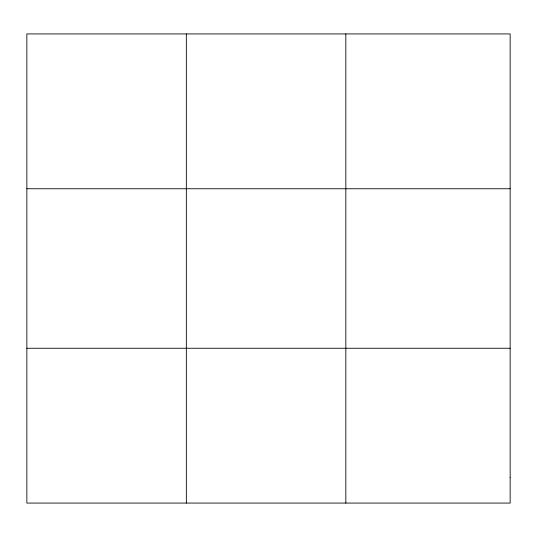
<?xml version="1.0" encoding="UTF-8"?>
<svg xmlns="http://www.w3.org/2000/svg" width="537" height="537" viewBox="0 0 537 537"><rect width="100%" height="100%" fill="white"/><g stroke="black" fill="none" stroke-linecap="round" stroke-linejoin="round"><path stroke-width="0.81" d="M186.339 503.068L186.339 33.932M345.828 503.068L345.828 33.932M26.85 188.749L510.15 188.749M26.85 348.251L510.15 348.251M510.15 477.265L510.15 503.068L26.85 503.068L26.85 33.932L510.15 33.932L510.15 477.265"/></g></svg>
